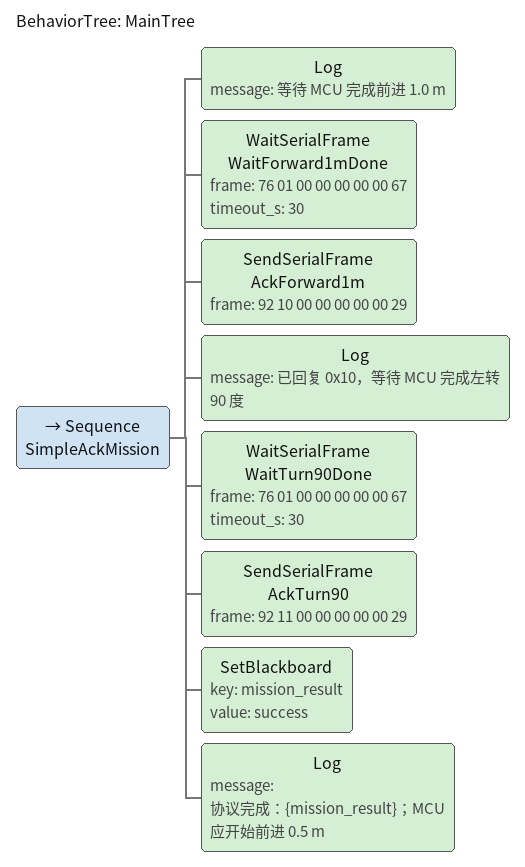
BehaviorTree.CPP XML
<?xml version="1.0" encoding="UTF-8"?>
<root BTCPP_format="4" main_tree_to_execute="MainTree">
  <!--
    小电脑端行为树。相同的 0x76 完成帧由当前树状态区分：
    第一次表示前进 1 m 完成，第二次表示左转 90° 完成。
  -->
  <BehaviorTree ID="MainTree">
    <Sequence name="SimpleAckMission">
      <Log message="等待 MCU 完成前进 1.0 m"/>
      <WaitSerialFrame
          name="WaitForward1mDone"
          frame="76 01 00 00 00 00 00 67"
          timeout_s="30"/>
      <SendSerialFrame
          name="AckForward1m"
          frame="92 10 00 00 00 00 00 29"/>

      <Log message="已回复 0x10，等待 MCU 完成左转 90 度"/>
      <WaitSerialFrame
          name="WaitTurn90Done"
          frame="76 01 00 00 00 00 00 67"
          timeout_s="30"/>
      <SendSerialFrame
          name="AckTurn90"
          frame="92 11 00 00 00 00 00 29"/>

      <SetBlackboard key="mission_result" value="success"/>
      <Log message="协议完成：{mission_result}；MCU 应开始前进 0.5 m"/>
    </Sequence>
  </BehaviorTree>
</root>
